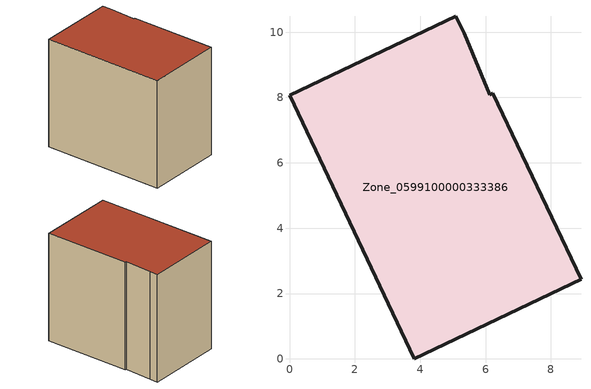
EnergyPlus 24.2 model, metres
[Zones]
Zone_0599100000333386
 floor ground (C_G): 5.09,10.49 5.34,9.97 6.13,8.09 6.21,8.13 8.92,2.43 3.82,0 0,8.07 z0.45
 wall outside (C_F): 3.82,0 8.92,2.43 6.21,8.13 6.13,8.09 5.34,9.97 5.09,10.49 0,8.07 3.82,0 z0.45:8.4
 roof outside (C_R): 5.34,9.97 5.09,10.49 0,8.07 3.82,0 8.92,2.43 6.21,8.13 6.13,8.09 z8.4
[BUILDING]
Pand.0599100000333386: North Axis=0; Terrain=City; Loads Convergence Tolerance Value=0.04; Temperature Convergence Tolerance Value=0.4; Solar Distribution=FullExterior; Maximum Number of Warmup Days=25; Minimum Number of Warmup Days=1
[Site:Location]
Rotterdam.The.Hague.AP_ZH_NLD Design_Conditions: Latitude=51.96; Longitude=4.45; Time Zone=1; Elevation=-4.5
[SITE:GROUNDTEMPERATURE:BUILDINGSURFACE]
18, 18, 18, 18, 18, 18, 18, 18, 18, 18, 18, 18
[MATERIAL] Thermal Absorptance=0.9; Solar Absorptance=0.7; Visible Absorptance=0.7
Name | Roughness | Thickness | Conductivity | Density | Specific Heat
G.TC.1975-1991 | MediumSmooth | 0.15 | 0.288461 | 540 | 1210
F.TC.1975-1991 | Rough | 0.3 | 0.230769 | 1920 | 840
R.TC.1975-1991 | MediumRough | 0.2 | 0.153846 | 1500 | 1000
[CONSTRUCTION]
C_G: G.TC.1975-1991
C_F: F.TC.1975-1991
C_R: R.TC.1975-1991
[ZONE]
Zone_0599100000333386: Type=1; Multiplier=1; Ceiling Height=Autocalculate; Volume=Autocalculate; Floor Area=autocalculate; Part of Total Floor Area=Yes
[ZONEINFILTRATION:DESIGNFLOWRATE]
Infil_Zone_0599100000333386: Zone or ZoneList or Space or SpaceList=Zone_0599100000333386; Schedule=AlwaysOn; Design Flow Rate Calculation Method=Flow/Area; Flow Rate per Floor Area=0.003; Constant Term Coefficient=1; Temperature Term Coefficient=0; Velocity Term Coefficient=0; Velocity Squared Term Coefficient=0
[HVACTEMPLATE:ZONE:IDEALLOADSAIRSYSTEM]
Zone_0599100000333386: Maximum Heating Supply Air Temperature=50; Minimum Cooling Supply Air Temperature=13; Maximum Heating Supply Air Humidity Ratio=0.0156; Minimum Cooling Supply Air Humidity Ratio=0.0077; Heating Limit=NoLimit; Cooling Limit=NoLimit; Dehumidification Control Type=ConstantSensibleHeatRatio; Cooling Sensible Heat Ratio=0.7; Dehumidification Setpoint=60; Humidification Control Type=None; Humidification Setpoint=30; Outdoor Air Method=None; Outdoor Air Flow Rate per Person=0.00944; Outdoor Air Flow Rate per Zone Floor Area=0; Outdoor Air Flow Rate per Zone=0; Demand Controlled Ventilation Type=None; Outdoor Air Economizer Type=NoEconomizer; Heat Recovery Type=None; Sensible Heat Recovery Effectiveness=0.7; Latent Heat Recovery Effectiveness=0.65
[ZONECONTROL:THERMOSTAT]
ThermostatControl_Zone_0599100000333386: Zone or ZoneList=Zone_0599100000333386; Control Type Schedule=DualSetpointControlType; Control 1=Thermostat_Zone_0599100000333386; Temperature Difference Between Cutout And Setpoint=0
[THERMOSTATSETPOINT:DUALSETPOINT]
Thermostat_Zone_0599100000333386: Heating Setpoint Temperature Schedule=HeatingSetpoint_Zone_0599100000333386; Cooling Setpoint Temperature Schedule=CoolingSetpoint_Zone_0599100000333386
[SCHEDULE:COMPACT]
HeatingSetpoint_Zone_0599100000333386: Through: 12/31, For: AllDays, Until: 24:00, 21
CoolingSetpoint_Zone_0599100000333386: Through: 12/31, For: AllDays, Until: 24:00, 24
DualSetpointControlType: Through: 12/31, For: AllDays, Until: 24:00, 4
AlwaysOn: Through: 12/31, For: AllDays, Until: 24:00, 1
